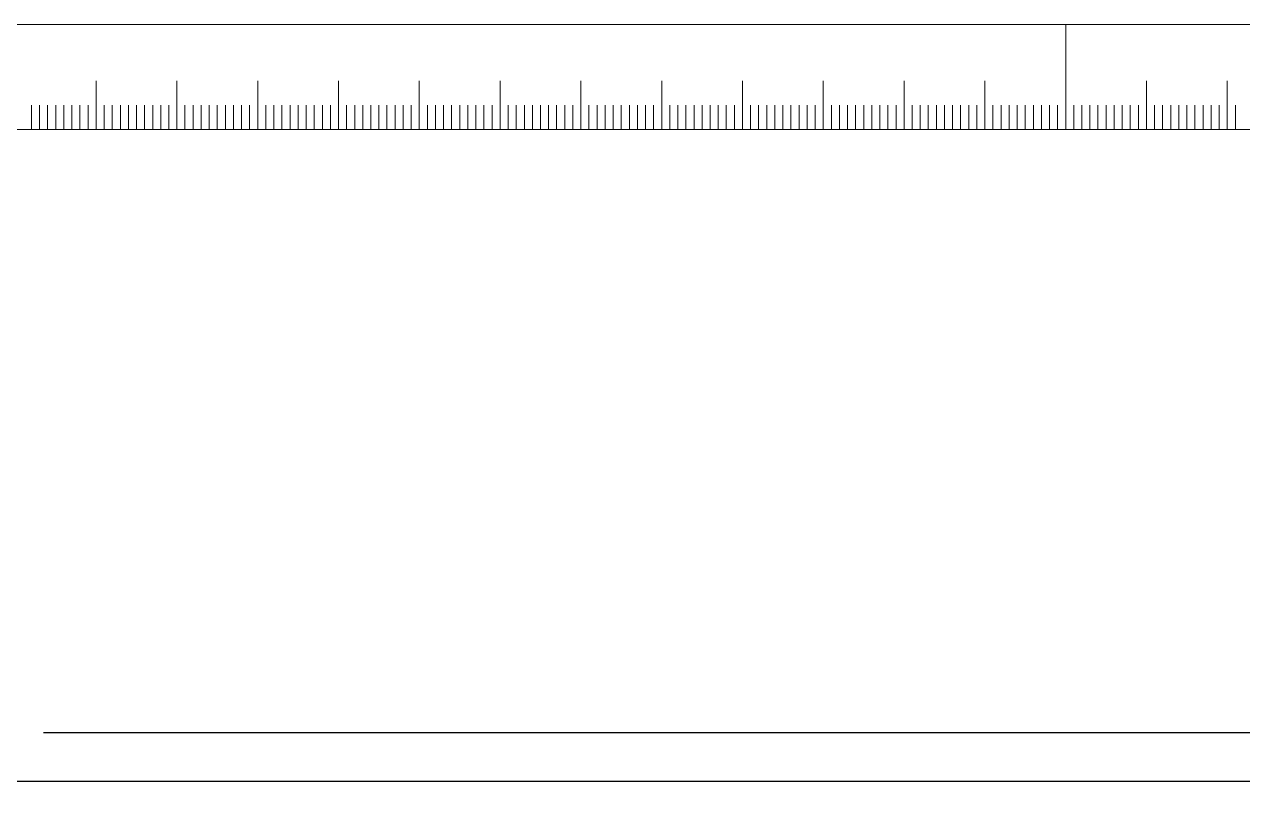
# Model space of a CAD drawing. Header units: millimetres. Extents: x 809 to 8159, y 33 to 4533.
# Drawn here: x 4365 to 5119, y 4056 to 4533 of the extents above; entities that cross this region are included whole.
import ezdxf

# ---------------------------------------------------------------- set-up
doc = ezdxf.new("R2010")
doc.units = ezdxf.units.MM
doc.layers.add('GOR', color=3, linetype='Continuous')
doc.layers.add('PAFTA', color=3, linetype='Continuous', lineweight=0)
doc.layers.add('pafta2cetvel', color=1, linetype='Continuous', lineweight=0)

# ---------------------------------------------------------------- blocks, each defined once
blk = doc.blocks.new('rgerg')
at = {"layer": 'pafta2cetvel'}
for p, q in [((49679.31, 2572.6), (49679.31, 2507.6)), ((49684.31, 2572.6), (49684.31, 2557.6)), ((49689.31, 2572.6), (49689.31, 2557.6)), ((49694.31, 2572.6), (49694.31, 2557.6)), ((49699.31, 2572.6), (49699.31, 2557.6)), ((49704.31, 2572.6), (49704.31, 2557.6)), ((49709.31, 2572.6), (49709.31, 2557.6)), ((49714.31, 2572.6), (49714.31, 2557.6)), ((49719.31, 2572.6), (49719.31, 2557.6)), ((49724.31, 2572.6), (49724.31, 2557.6)), ((49729.31, 2572.6), (49729.31, 2542.6)), ((49734.31, 2572.6), (49734.31, 2557.6)), ((49739.31, 2572.6), (49739.31, 2557.6)), ((49744.31, 2572.6), (49744.31, 2557.6)), ((49749.31, 2572.6), (49749.31, 2557.6)), ((49754.31, 2572.6), (49754.31, 2557.6)), ((49759.31, 2572.6), (49759.31, 2557.6)), ((49764.31, 2572.6), (49764.31, 2557.6)), ((49769.31, 2572.6), (49769.31, 2557.6)), ((49774.31, 2572.6), (49774.31, 2557.6)), ((49779.31, 2572.6), (49779.31, 2542.6)), ((49784.31, 2572.6), (49784.31, 2557.6)), ((50089.31, 2572.6), (50089.31, 2557.6)), ((50094.31, 2572.6), (50094.31, 2557.6)), ((50099.31, 2572.6), (50099.31, 2557.6)), ((50104.31, 2572.6), (50104.31, 2557.6)), ((50109.31, 2572.6), (50109.31, 2557.6)), ((50114.31, 2572.6), (50114.31, 2557.6)), ((50119.31, 2572.6), (50119.31, 2557.6)), ((50124.31, 2572.6), (50124.31, 2557.6)), ((50129.31, 2572.6), (50129.31, 2542.6)), ((50134.31, 2572.6), (50134.31, 2557.6)), ((50139.31, 2572.6), (50139.31, 2557.6)), ((50144.31, 2572.6), (50144.31, 2557.6)), ((50149.31, 2572.6), (50149.31, 2557.6)), ((50154.31, 2572.6), (50154.31, 2557.6)), ((50159.31, 2572.6), (50159.31, 2557.6)), ((50164.31, 2572.6), (50164.31, 2557.6)), ((50169.31, 2572.6), (50169.31, 2557.6)), ((50174.31, 2572.6), (50174.31, 2557.6)), ((50179.31, 2572.6), (50179.31, 2542.6)), ((50184.31, 2572.6), (50184.31, 2557.6)), ((50189.31, 2572.6), (50189.31, 2557.6)), ((50194.31, 2572.6), (50194.31, 2557.6)), ((50199.31, 2572.6), (50199.31, 2557.6)), ((50204.31, 2572.6), (50204.31, 2557.6)), ((50209.31, 2572.6), (50209.31, 2557.6)), ((50214.31, 2572.6), (50214.31, 2557.6)), ((50219.31, 2572.6), (50219.31, 2557.6)), ((50224.31, 2572.6), (50224.31, 2557.6)), ((50229.31, 2572.6), (50229.31, 2542.6)), ((50234.31, 2572.6), (50234.31, 2557.6)), ((50239.31, 2572.6), (50239.31, 2557.6)), ((50244.31, 2572.6), (50244.31, 2557.6)), ((50249.31, 2572.6), (50249.31, 2557.6)), ((50254.31, 2572.6), (50254.31, 2557.6)), ((50259.31, 2572.6), (50259.31, 2557.6)), ((50264.31, 2572.6), (50264.31, 2557.6)), ((50269.31, 2572.6), (50269.31, 2557.6)), ((50274.31, 2572.6), (50274.31, 2557.6)), ((50279.31, 2572.6), (50279.31, 2542.6)), ((50284.31, 2572.6), (50284.31, 2557.6)), ((50289.31, 2572.6), (50289.31, 2557.6)), ((50294.31, 2572.6), (50294.31, 2557.6)), ((50299.31, 2572.6), (50299.31, 2557.6)), ((50304.31, 2572.6), (50304.31, 2557.6)), ((50309.31, 2572.6), (50309.31, 2557.6)), ((50314.31, 2572.6), (50314.31, 2557.6)), ((50319.31, 2572.6), (50319.31, 2557.6)), ((50324.31, 2572.6), (50324.31, 2557.6)), ((50329.31, 2572.6), (50329.31, 2542.6)), ((50334.31, 2572.6), (50334.31, 2557.6)), ((50339.31, 2572.6), (50339.31, 2557.6)), ((50344.31, 2572.6), (50344.31, 2557.6)), ((50349.31, 2572.6), (50349.31, 2557.6)), ((50354.31, 2572.6), (50354.31, 2557.6)), ((50359.31, 2572.6), (50359.31, 2557.6)), ((50364.31, 2572.6), (50364.31, 2557.6)), ((50369.31, 2572.6), (50369.31, 2557.6)), ((50374.31, 2572.6), (50374.31, 2557.6)), ((50379.31, 2572.6), (50379.31, 2542.6)), ((50384.31, 2572.6), (50384.31, 2557.6)), ((50389.31, 2572.6), (50389.31, 2557.6)), ((50394.31, 2572.6), (50394.31, 2557.6)), ((50399.31, 2572.6), (50399.31, 2557.6)), ((50404.31, 2572.6), (50404.31, 2557.6)), ((50409.31, 2572.6), (50409.31, 2557.6)), ((50414.31, 2572.6), (50414.31, 2557.6)), ((50419.31, 2572.6), (50419.31, 2557.6)), ((50424.31, 2572.6), (50424.31, 2557.6)), ((50429.31, 2572.6), (50429.31, 2542.6)), ((50434.31, 2572.6), (50434.31, 2557.6)), ((50439.31, 2572.6), (50439.31, 2557.6)), ((50444.31, 2572.6), (50444.31, 2557.6)), ((50449.31, 2572.6), (50449.31, 2557.6)), ((50454.31, 2572.6), (50454.31, 2557.6)), ((50459.31, 2572.6), (50459.31, 2557.6)), ((50464.31, 2572.6), (50464.31, 2557.6)), ((50469.31, 2572.6), (50469.31, 2557.6)), ((50474.31, 2572.6), (50474.31, 2557.6)), ((50479.31, 2572.6), (50479.31, 2542.6)), ((50484.31, 2572.6), (50484.31, 2557.6)), ((50489.31, 2572.6), (50489.31, 2557.6)), ((50494.31, 2572.6), (50494.31, 2557.6)), ((50499.31, 2572.6), (50499.31, 2557.6)), ((50504.31, 2572.6), (50504.31, 2557.6)), ((50509.31, 2572.6), (50509.31, 2557.6)), ((50514.31, 2572.6), (50514.31, 2557.6)), ((50519.31, 2572.6), (50519.31, 2557.6)), ((50524.31, 2572.6), (50524.31, 2557.6)), ((50529.31, 2572.6), (50529.31, 2542.6)), ((50534.31, 2572.6), (50534.31, 2557.6)), ((50539.31, 2572.6), (50539.31, 2557.6)), ((50544.31, 2572.6), (50544.31, 2557.6)), ((50549.31, 2572.6), (50549.31, 2557.6)), ((50554.31, 2572.6), (50554.31, 2557.6)), ((50559.31, 2572.6), (50559.31, 2557.6)), ((50564.31, 2572.6), (50564.31, 2557.6)), ((50569.31, 2572.6), (50569.31, 2557.6)), ((50574.31, 2572.6), (50574.31, 2557.6)), ((50579.31, 2572.6), (50579.31, 2542.6)), ((50584.31, 2572.6), (50584.31, 2557.6)), ((50589.31, 2572.6), (50589.31, 2557.6)), ((50594.31, 2572.6), (50594.31, 2557.6)), ((50599.31, 2572.6), (50599.31, 2557.6)), ((50604.31, 2572.6), (50604.31, 2557.6)), ((50609.31, 2572.6), (50609.31, 2557.6)), ((50614.31, 2572.6), (50614.31, 2557.6)), ((50619.31, 2572.6), (50619.31, 2557.6)), ((50624.31, 2572.6), (50624.31, 2557.6)), ((50629.31, 2572.6), (50629.31, 2542.6)), ((50634.31, 2572.6), (50634.31, 2557.6)), ((50639.31, 2572.6), (50639.31, 2557.6)), ((50644.31, 2572.6), (50644.31, 2557.6)), ((50649.31, 2572.6), (50649.31, 2557.6)), ((50654.31, 2572.6), (50654.31, 2557.6)), ((50659.31, 2572.6), (50659.31, 2557.6)), ((50664.31, 2572.6), (50664.31, 2557.6)), ((50669.31, 2572.6), (50669.31, 2557.6)), ((50674.31, 2572.6), (50674.31, 2557.6)), ((50679.31, 2572.6), (50679.31, 2542.6)), ((50679.31, 2572.6), (50729.31, 2572.6)), ((50679.31, 2572.6), (50679.31, 2557.6)), ((50684.31, 2572.6), (50684.31, 2557.6)), ((50689.31, 2572.6), (50689.31, 2557.6)), ((50694.31, 2572.6), (50694.31, 2557.6)), ((50699.31, 2572.6), (50699.31, 2557.6)), ((50704.31, 2572.6), (50704.31, 2557.6)), ((50709.31, 2572.6), (50709.31, 2557.6)), ((50714.31, 2572.6), (50714.31, 2557.6)), ((50719.31, 2572.6), (50719.31, 2557.6)), ((50724.31, 2572.6), (50724.31, 2557.6)), ((50729.31, 2572.6), (50729.31, 2507.6)), ((50729.31, 2572.6), (50729.31, 2557.6))]:
    blk.add_line(p, q, dxfattribs=at)
blk.add_lwpolyline([(49679.31, 2572.6), (50729.31, 2572.6)], dxfattribs=at)

msp = doc.modelspace()

# ---------------------------------------------------------------- linework, layer by layer
at = {"layer": 'GOR'}
for p, q in [((5209.83, 4094.94), (4376.54, 4094.94)), ((5209.83, 4064.94), (4331.64, 4064.94))]:
    msp.add_line(p, q, dxfattribs=at)
at = {"layer": 'PAFTA'}
for points in [[(809.14, 4533.36), (8159.14, 4533.36), (8159.14, 33.36), (809.14, 33.36)], [(8159.14, 98.36), (809.14, 98.36), (809.14, 4468.36), (8159.14, 4468.36)], [(8094.14, 98.36), (874.14, 98.36), (874.14, 4468.36), (8094.14, 4468.36)]]:
    msp.add_lwpolyline(points, close=True, dxfattribs=at)

# ---------------------------------------------------------------- block references
at = {"layer": 'pafta2cetvel', "xscale": -1, "rotation": 180}
for p in [(-45720.17, 7040.96), (-44670.17, 7040.96)]:
    msp.add_blockref('rgerg', p, dxfattribs=at)

doc.saveas('drawing.dxf')
